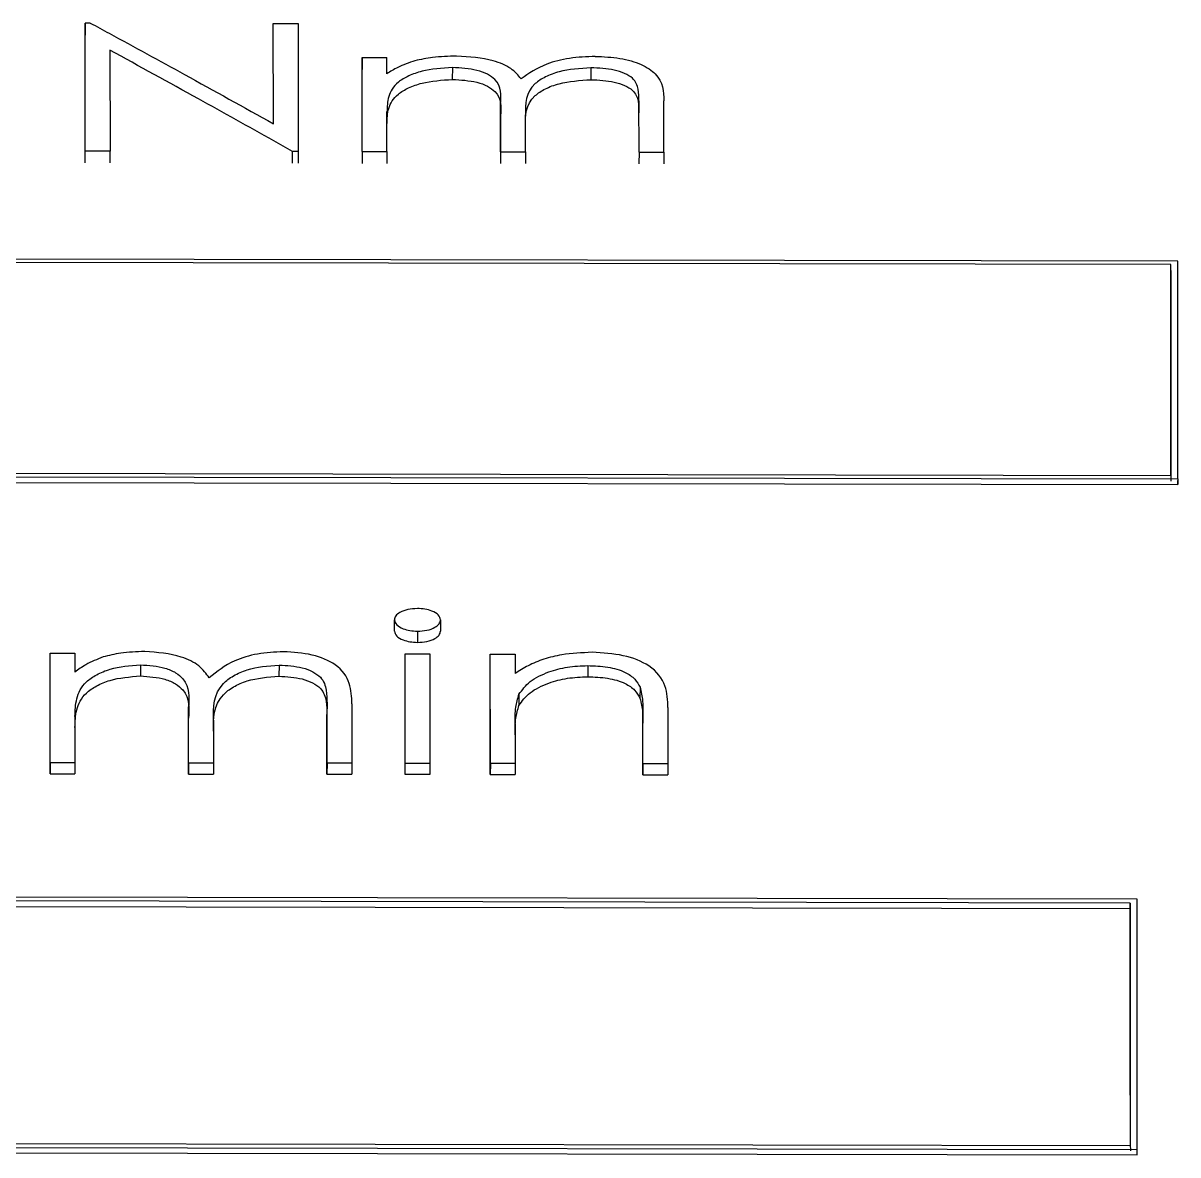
# Model space of a CAD drawing. Header units: millimetres. Extents: x 2462 to 4142, y 835 to 2023.
# Drawn here: x 2915.83 to 2924.17, y 1804.28 to 1812.46 of the extents above; entities that cross this region are included whole.
import ezdxf

# ---------------------------------------------------------------- set-up
doc = ezdxf.new("R2010")
doc.units = ezdxf.units.MM

msp = doc.modelspace()

# ---------------------------------------------------------------- linework, layer by layer
at = {"color": 7, "linetype": 'Continuous', "lineweight": 25}
for p, q in [((2916.2778, 1812.4562), (2916.2776, 1812.3701)), ((2916.2788, 1811.5317), (2916.2778, 1812.4562)), ((2916.3155, 1812.4561), (2916.2778, 1812.4562)), ((2917.6366, 1812.3676), (2917.6368, 1812.4537)), ((2917.6376, 1811.7291), (2917.6368, 1812.4537)), ((2917.6368, 1812.4537), (2917.8163, 1812.4533)), ((2917.8163, 1812.4533), (2917.8173, 1811.5289)), ((2916.4575, 1812.2604), (2916.4583, 1811.5314)), ((2918.2781, 1812.2072), (2918.2779, 1812.1214)), ((2918.2788, 1811.528), (2918.2781, 1812.2072)), ((2918.2781, 1812.2072), (2918.4576, 1812.2068)), ((2918.4577, 1812.0902), (2918.4576, 1812.2068)), ((2918.9304, 1812.1354), (2918.9302, 1812.0492)), ((2919.9316, 1812.1335), (2919.9314, 1812.0474)), ((2919.2784, 1811.874), (2919.2782, 1811.7881)), ((2919.2788, 1811.5262), (2919.2784, 1811.874)), ((2920.2784, 1811.895), (2920.2782, 1811.8091)), ((2920.2788, 1811.5243), (2920.2784, 1811.895)), ((2920.4583, 1811.524), (2920.4579, 1811.8943)), ((2918.458, 1811.8158), (2918.4577, 1811.7301)), ((2918.4583, 1811.5277), (2918.458, 1811.8158)), ((2919.2782, 1811.7881), (2919.2785, 1811.4408)), ((2919.4583, 1811.5258), (2919.458, 1811.7923)), ((2916.4583, 1811.5314), (2916.2788, 1811.5317)), ((2916.458, 1811.4464), (2916.4583, 1811.5314)), ((2917.8173, 1811.5289), (2917.7764, 1811.5289)), ((2917.8173, 1811.5289), (2917.817, 1811.4439)), ((2918.2788, 1811.528), (2918.2785, 1811.443)), ((2918.2788, 1811.528), (2918.4583, 1811.5277)), ((2919.2788, 1811.5262), (2919.2785, 1811.4408)), ((2919.2788, 1811.5262), (2919.4583, 1811.5258)), ((2920.2788, 1811.5243), (2920.2785, 1811.4393)), ((2920.2788, 1811.5243), (2920.4583, 1811.524)), ((2924.1698, 1810.7352), (2902.0369, 1810.7763)), ((2924.1199, 1810.7111), (2902.0869, 1810.7519)), ((2902.0381, 1809.2044), (2924.171, 1809.1634)), ((2902.088, 1809.2299), (2924.121, 1809.1891)), ((2902.0379, 1809.163), (2924.1709, 1809.122)), ((2924.1709, 1809.122), (2924.1708, 1809.1519)), ((2924.171, 1809.1634), (2924.1709, 1809.1222)), ((2918.5117, 1808.0643), (2918.512, 1808.1452)), ((2918.8453, 1808.1446), (2918.8451, 1808.0637)), ((2918.6779, 1808.0636), (2918.6776, 1807.9827)), ((2916.0247, 1807.8236), (2916.0249, 1807.9042)), ((2916.0253, 1807.113), (2916.0249, 1807.9042)), ((2916.0249, 1807.9042), (2916.2044, 1807.9039)), ((2916.2044, 1807.9039), (2916.2045, 1807.7677)), ((2918.5888, 1807.8188), (2918.589, 1807.8995)), ((2918.5894, 1807.1083), (2918.589, 1807.8995)), ((2918.589, 1807.8995), (2918.7685, 1807.8991)), ((2918.7685, 1807.8991), (2918.7689, 1807.108)), ((2919.2042, 1807.8177), (2919.2044, 1807.8983)), ((2919.2048, 1807.1072), (2919.2044, 1807.8983)), ((2919.2044, 1807.8983), (2919.3839, 1807.898)), ((2919.3839, 1807.898), (2919.384, 1807.7567)), ((2916.025, 1807.0334), (2916.0247, 1807.8236)), ((2916.6772, 1807.8206), (2916.677, 1807.7401)), ((2917.6784, 1807.8187), (2917.6782, 1807.7382)), ((2918.5888, 1807.7833), (2918.5888, 1807.8188)), ((2919.2045, 1807.0275), (2919.2042, 1807.8177)), ((2919.9088, 1807.8146), (2919.9085, 1807.7341)), ((2919.4117, 1807.6073), (2919.4114, 1807.527)), ((2920.2858, 1807.6593), (2920.2856, 1807.5789)), ((2917.0251, 1807.5158), (2917.0249, 1807.4356)), ((2917.0253, 1807.1112), (2917.0251, 1807.5158)), ((2918.0251, 1807.5406), (2918.0249, 1807.4604)), ((2918.0253, 1807.1093), (2918.0251, 1807.5406)), ((2918.2046, 1807.5398), (2918.2048, 1807.109)), ((2920.4866, 1807.5111), (2920.4868, 1807.1048)), ((2916.2046, 1807.4478), (2916.2044, 1807.3678)), ((2916.2046, 1807.4478), (2916.2048, 1807.1127)), ((2917.025, 1807.0316), (2917.0249, 1807.4356)), ((2917.2046, 1807.4208), (2917.2048, 1807.1109)), ((2918.025, 1807.0297), (2918.0249, 1807.4604)), ((2920.3072, 1807.4796), (2920.3069, 1807.3994)), ((2920.3073, 1807.1051), (2920.3072, 1807.4796)), ((2919.3841, 1807.395), (2919.3839, 1807.315)), ((2919.3841, 1807.395), (2919.3843, 1807.1068)), ((2920.3071, 1807.0255), (2920.3069, 1807.3994)), ((2916.0253, 1807.113), (2916.025, 1807.0334)), ((2916.2048, 1807.1127), (2916.0253, 1807.113)), ((2917.0253, 1807.1112), (2917.025, 1807.0316)), ((2917.2048, 1807.1109), (2917.0253, 1807.1112)), ((2918.0253, 1807.1093), (2918.025, 1807.0297)), ((2918.2048, 1807.109), (2918.0253, 1807.1093)), ((2918.5891, 1807.0287), (2918.5894, 1807.1083)), ((2918.7689, 1807.108), (2918.5894, 1807.1083)), ((2918.7689, 1807.108), (2918.7686, 1807.0283)), ((2919.2048, 1807.1072), (2919.2045, 1807.0275)), ((2919.3843, 1807.1068), (2919.2048, 1807.1072)), ((2920.3073, 1807.1051), (2920.3071, 1807.0255)), ((2920.4868, 1807.1048), (2920.3073, 1807.1051)), ((2916.025, 1807.0334), (2916.2045, 1807.0331)), ((2917.025, 1807.0316), (2917.2045, 1807.0312)), ((2918.025, 1807.0297), (2918.2045, 1807.0294)), ((2918.5891, 1807.0287), (2918.5891, 1807.07)), ((2918.7686, 1807.0283), (2918.5891, 1807.0287)), ((2919.2045, 1807.0275), (2919.384, 1807.0272)), ((2920.3071, 1807.0255), (2920.4866, 1807.0252)), ((2923.8771, 1806.1274), (2901.7441, 1806.1684)), ((2901.794, 1806.101), (2923.8269, 1806.0603)), ((2923.8271, 1806.0995), (2901.7941, 1806.1402)), ((2923.8271, 1806.0995), (2923.8269, 1806.0603)), ((2901.7445, 1804.3594), (2923.8775, 1804.3185)), ((2901.7945, 1804.3886), (2923.8275, 1804.3479)), ((2901.7444, 1804.3211), (2923.8774, 1804.2802))]:
    msp.add_line(p, q, dxfattribs=at)
at = {"color": 7, "linetype": 'Continuous', "lineweight": 25, "flags": 128}
for points in [[(2916.2786, 1811.4467), (2916.2787, 1811.4942), (2916.2788, 1811.5317)], [(2917.7761, 1811.444), (2917.7763, 1811.4914), (2917.7764, 1811.5289)], [(2918.4583, 1811.5277), (2918.4581, 1811.4799), (2918.458, 1811.4427)], [(2919.4583, 1811.5258), (2919.4581, 1811.478), (2919.458, 1811.4408)], [(2920.4583, 1811.524), (2920.4581, 1811.4762), (2920.458, 1811.439)], [(2916.2048, 1807.1127), (2916.2046, 1807.0681), (2916.2045, 1807.0331)], [(2917.2048, 1807.1109), (2917.2046, 1807.0663), (2917.2045, 1807.0312)], [(2918.2048, 1807.109), (2918.2046, 1807.0644), (2918.2045, 1807.0294)], [(2919.3843, 1807.1068), (2919.3841, 1807.0622), (2919.384, 1807.0272)], [(2920.4868, 1807.1048), (2920.4867, 1807.0602), (2920.4866, 1807.0252)], [(2923.8774, 1804.2804), (2923.8774, 1804.3017), (2923.8775, 1804.3185)]]:
    msp.add_lwpolyline(points, dxfattribs=at)
at = {"color": 7, "linetype": 'Continuous', "lineweight": 25}
for points, knots in [([(2916.3155, 1812.4561), (2916.3609, 1812.4315), (2916.5877, 1812.3086), (2917.0283, 1812.0679), (2917.4237, 1811.8481), (2917.6376, 1811.7291)], [0, 0, 0, 0, 0.102924, 0.514623, 1, 1, 1, 1]), ([(2917.7764, 1811.5289), (2917.731, 1811.5545), (2917.5043, 1811.682), (2917.0647, 1811.9274), (2916.6704, 1812.1437), (2916.4575, 1812.2604)], [0, 0, 0, 0, 0.103167, 0.515837, 1, 1, 1, 1]), ([(2918.6603, 1812.1843), (2918.6173, 1812.1693), (2918.5411, 1812.1426), (2918.483, 1812.1061), (2918.4577, 1812.0902)], [0, 0, 0, 0, 0.564241, 1, 1, 1, 1]), ([(2918.9614, 1812.2177), (2918.9028, 1812.216), (2918.7986, 1812.213), (2918.7024, 1812.193), (2918.6603, 1812.1843)], [0, 0, 0, 0, 0.562438, 1, 1, 1, 1]), ([(2919.4269, 1812.0546), (2919.4055, 1812.0802), (2919.3619, 1812.1321), (2919.2017, 1812.2015), (2919.0533, 1812.2115), (2918.9614, 1812.2177)], [0, 0, 0, 0, 0.269907, 0.547967, 1, 1, 1, 1]), ([(2919.9627, 1812.2158), (2919.9001, 1812.213), (2919.7759, 1812.2075), (2919.5763, 1812.1565), (2919.483, 1812.0929), (2919.4269, 1812.0546)], [0, 0, 0, 0, 0.288581, 0.57183, 1, 1, 1, 1]), ([(2919.9627, 1812.2158), (2920.0232, 1812.2132), (2920.1425, 1812.2081), (2920.2996, 1812.1623), (2920.4517, 1812.0604), (2920.4554, 1811.9624), (2920.4579, 1811.8943)], [0, 0, 0, 0, 0.197818, 0.390842, 0.576543, 1, 1, 1, 1]), ([(2918.9304, 1812.1354), (2918.8547, 1812.1301), (2918.7391, 1812.122), (2918.6126, 1812.0761), (2918.5135, 1812.0181), (2918.4622, 1811.9258), (2918.4594, 1811.8524), (2918.458, 1811.8158)], [0, 0, 0, 0, 0.253517, 0.386716, 0.516625, 0.758749, 1, 1, 1, 1]), ([(2919.2784, 1811.874), (2919.2834, 1811.9353), (2919.2898, 1812.013), (2919.1874, 1812.0888), (2919.0853, 1812.1264), (2918.9918, 1812.1318), (2918.9304, 1812.1354)], [0, 0, 0, 0, 0.482691, 0.611713, 0.745133, 1, 1, 1, 1]), ([(2919.9316, 1812.1335), (2919.8519, 1812.128), (2919.7303, 1812.1196), (2919.6, 1812.0696), (2919.4567, 1811.9751), (2919.4574, 1811.8728), (2919.458, 1811.7923)], [0, 0, 0, 0, 0.254482, 0.387909, 0.517812, 1, 1, 1, 1]), ([(2920.2784, 1811.895), (2920.2776, 1811.9224), (2920.2759, 1811.9773), (2920.2521, 1812.0491), (2920.1768, 1812.0936), (2920.0776, 1812.1264), (2919.9894, 1812.1307), (2919.9316, 1812.1335)], [0, 0, 0, 0, 0.241185, 0.482285, 0.611824, 0.745424, 1, 1, 1, 1]), ([(2918.4577, 1811.7301), (2918.4591, 1811.7667), (2918.4619, 1811.8399), (2918.5133, 1811.9321), (2918.6123, 1811.9901), (2918.7388, 1812.0359), (2918.8544, 1812.044), (2918.9302, 1812.0492)], [0, 0, 0, 0, 0.241124, 0.483152, 0.613062, 0.746307, 1, 1, 1, 1]), ([(2918.9302, 1812.0492), (2918.9915, 1812.0457), (2919.085, 1812.0403), (2919.1871, 1812.0027), (2919.2895, 1811.927), (2919.2832, 1811.8494), (2919.2782, 1811.7881)], [0, 0, 0, 0, 0.255057, 0.388525, 0.517539, 1, 1, 1, 1]), ([(2919.4578, 1811.7066), (2919.4572, 1811.787), (2919.4564, 1811.8891), (2919.5997, 1811.9835), (2919.7301, 1812.0334), (2919.8516, 1812.0419), (2919.9314, 1812.0474)], [0, 0, 0, 0, 0.4819626, 0.6118627, 0.7453351, 1, 1, 1, 1]), ([(2919.9314, 1812.0474), (2919.9892, 1812.0445), (2920.0773, 1812.0402), (2920.1766, 1812.0075), (2920.2518, 1811.963), (2920.2757, 1811.8914), (2920.2773, 1811.8365), (2920.2782, 1811.8091)], [0, 0, 0, 0, 0.254759, 0.388411, 0.517951, 0.758942, 1, 1, 1, 1]), ([(2924.121, 1809.1891), (2924.1209, 1809.3498), (2924.1207, 1809.6712), (2924.1203, 1810.1796), (2924.12, 1810.5223), (2924.1199, 1810.7111)], [0, 0, 0, 0, 0.3099213, 0.6198426, 1, 1, 1, 1]), ([(2924.171, 1809.1634), (2924.1709, 1809.3242), (2924.1707, 1809.6459), (2924.1703, 1810.1714), (2924.17, 1810.5303), (2924.1698, 1810.7352)], [0, 0, 0, 0, 0.300082, 0.600163, 1, 1, 1, 1]), ([(2924.1197, 1810.6689), (2924.12, 1810.3905), (2924.1204, 1809.8934), (2924.1207, 1809.3757), (2924.1209, 1809.1479)], [0, 0, 0, 0, 0.559999, 1, 1, 1, 1]), ([(2918.6778, 1808.227), (2918.6543, 1808.2257), (2918.608, 1808.2232), (2918.5537, 1808.2023), (2918.518, 1808.1752), (2918.514, 1808.1551), (2918.512, 1808.1452)], [0, 0, 0, 0, 0.2917, 0.575641, 0.790759, 1, 1, 1, 1]), ([(2918.8453, 1808.1446), (2918.8419, 1808.1573), (2918.8349, 1808.1833), (2918.7867, 1808.2091), (2918.7334, 1808.2248), (2918.6964, 1808.2262), (2918.6778, 1808.227)], [0, 0, 0, 0, 0.266167, 0.543432, 0.769604, 1, 1, 1, 1]), ([(2918.512, 1808.1452), (2918.5156, 1808.1327), (2918.5229, 1808.1071), (2918.5703, 1808.0814), (2918.623, 1808.0659), (2918.6595, 1808.0643), (2918.6779, 1808.0636)], [0, 0, 0, 0, 0.2661054, 0.5434733, 0.769717, 1, 1, 1, 1]), ([(2918.6779, 1808.0636), (2918.7014, 1808.0647), (2918.7478, 1808.0671), (2918.8023, 1808.0879), (2918.8389, 1808.1147), (2918.8432, 1808.1347), (2918.8453, 1808.1446)], [0, 0, 0, 0, 0.291686, 0.575696, 0.790918, 1, 1, 1, 1]), ([(2918.5117, 1808.0643), (2918.5153, 1808.0518), (2918.5227, 1808.0262), (2918.5701, 1808.0006), (2918.6228, 1807.985), (2918.6593, 1807.9835), (2918.6776, 1807.9827)], [0, 0, 0, 0, 0.265935, 0.543275, 0.769592, 1, 1, 1, 1]), ([(2918.6776, 1807.9827), (2918.7012, 1807.9839), (2918.7476, 1807.9862), (2918.802, 1808.007), (2918.8387, 1808.0337), (2918.843, 1808.0538), (2918.8451, 1808.0637)], [0, 0, 0, 0, 0.291838, 0.575901, 0.791061, 1, 1, 1, 1]), ([(2916.4072, 1807.8776), (2916.3641, 1807.86), (2916.2879, 1807.8289), (2916.2298, 1807.7863), (2916.2045, 1807.7677)], [0, 0, 0, 0, 0.564241, 1, 1, 1, 1]), ([(2916.7082, 1807.9167), (2916.6496, 1807.9147), (2916.5454, 1807.9112), (2916.4492, 1807.8878), (2916.4072, 1807.8776)], [0, 0, 0, 0, 0.562438, 1, 1, 1, 1]), ([(2917.1737, 1807.7265), (2917.1522, 1807.7563), (2917.1087, 1807.8169), (2916.9485, 1807.8978), (2916.8001, 1807.9095), (2916.7082, 1807.9167)], [0, 0, 0, 0, 0.2699071, 0.5479673, 1, 1, 1, 1]), ([(2917.7096, 1807.9148), (2917.6469, 1807.9116), (2917.5227, 1807.9051), (2917.3231, 1807.8454), (2917.2298, 1807.7712), (2917.1737, 1807.7265)], [0, 0, 0, 0, 0.288581, 0.57183, 1, 1, 1, 1]), ([(2918.2046, 1807.5398), (2918.2032, 1807.5889), (2918.2004, 1807.6873), (2918.1107, 1807.8219), (2917.9203, 1807.9023), (2917.7806, 1807.9106), (2917.7096, 1807.9148)], [0, 0, 0, 0, 0.270601, 0.542796, 0.767549, 1, 1, 1, 1]), ([(2919.9399, 1807.9107), (2919.8661, 1807.9076), (2919.7451, 1807.9024), (2919.5903, 1807.8636), (2919.4758, 1807.8168), (2919.4144, 1807.7766), (2919.384, 1807.7567)], [0, 0, 0, 0, 0.346759, 0.568511, 0.786179, 1, 1, 1, 1]), ([(2920.4866, 1807.5111), (2920.4857, 1807.5643), (2920.4838, 1807.6708), (2920.3776, 1807.8149), (2920.1676, 1807.8974), (2920.0166, 1807.9062), (2919.9399, 1807.9107)], [0, 0, 0, 0, 0.270301, 0.542249, 0.767594, 1, 1, 1, 1]), ([(2916.2046, 1807.4478), (2916.2061, 1807.4905), (2916.2089, 1807.5759), (2916.2603, 1807.6836), (2916.3593, 1807.7513), (2916.4858, 1807.8049), (2916.6014, 1807.8144), (2916.6772, 1807.8206)], [0, 0, 0, 0, 0.241257, 0.483386, 0.613214, 0.746328, 1, 1, 1, 1]), ([(2916.6772, 1807.8206), (2916.7386, 1807.8165), (2916.8321, 1807.8102), (2916.9342, 1807.7663), (2917.0365, 1807.6778), (2917.0301, 1807.5872), (2917.0251, 1807.5158)], [0, 0, 0, 0, 0.255065, 0.388375, 0.517295, 1, 1, 1, 1]), ([(2917.2046, 1807.4208), (2917.2041, 1807.5146), (2917.2034, 1807.6336), (2917.3467, 1807.744), (2917.4771, 1807.8024), (2917.5986, 1807.8123), (2917.6784, 1807.8187)], [0, 0, 0, 0, 0.4822, 0.612023, 0.745367, 1, 1, 1, 1]), ([(2917.6784, 1807.8187), (2917.7363, 1807.8154), (2917.8245, 1807.8104), (2917.9237, 1807.7722), (2917.9988, 1807.7202), (2918.0227, 1807.6366), (2918.0243, 1807.5726), (2918.0251, 1807.5406)], [0, 0, 0, 0, 0.25478, 0.388267, 0.517701, 0.758807, 1, 1, 1, 1]), ([(2919.4117, 1807.6073), (2919.4349, 1807.6394), (2919.4821, 1807.7048), (2919.6153, 1807.769), (2919.7606, 1807.8087), (2919.8591, 1807.8126), (2919.9088, 1807.8146)], [0, 0, 0, 0, 0.2684901, 0.5466043, 0.7715296, 1, 1, 1, 1]), ([(2919.9088, 1807.8146), (2919.9573, 1807.813), (2920.053, 1807.8097), (2920.1749, 1807.7742), (2920.2533, 1807.7194), (2920.2751, 1807.6791), (2920.2859, 1807.6593)], [0, 0, 0, 0, 0.290858, 0.574718, 0.790004, 1, 1, 1, 1]), ([(2916.2044, 1807.3678), (2916.2058, 1807.4104), (2916.2086, 1807.4957), (2916.26, 1807.6032), (2916.359, 1807.6708), (2916.4856, 1807.7244), (2916.6012, 1807.7338), (2916.677, 1807.74)], [0, 0, 0, 0, 0.24113, 0.483163, 0.612992, 0.746152, 1, 1, 1, 1]), ([(2916.677, 1807.7401), (2916.7384, 1807.7359), (2916.8319, 1807.7296), (2916.9339, 1807.6858), (2917.0362, 1807.5975), (2917.0299, 1807.507), (2917.0249, 1807.4356)], [0, 0, 0, 0, 0.255254, 0.388613, 0.517525, 1, 1, 1, 1]), ([(2917.2044, 1807.3407), (2917.2039, 1807.4344), (2917.2032, 1807.5534), (2917.3465, 1807.6635), (2917.4768, 1807.7218), (2917.5984, 1807.7317), (2917.6782, 1807.7382)], [0, 0, 0, 0, 0.481973, 0.611794, 0.745183, 1, 1, 1, 1]), ([(2917.6782, 1807.7382), (2917.736, 1807.7349), (2917.8242, 1807.7299), (2917.9234, 1807.6917), (2917.9986, 1807.6398), (2918.0224, 1807.5563), (2918.024, 1807.4924), (2918.0249, 1807.4604)], [0, 0, 0, 0, 0.254963, 0.388503, 0.517937, 0.758935, 1, 1, 1, 1]), ([(2919.4114, 1807.527), (2919.4347, 1807.5591), (2919.4819, 1807.6244), (2919.6151, 1807.6885), (2919.7604, 1807.7282), (2919.8589, 1807.7321), (2919.9085, 1807.7341)], [0, 0, 0, 0, 0.268346, 0.546438, 0.771425, 1, 1, 1, 1]), ([(2919.9085, 1807.7341), (2919.957, 1807.7324), (2920.0528, 1807.7292), (2920.1747, 1807.6937), (2920.253, 1807.639), (2920.2748, 1807.5988), (2920.2856, 1807.5789)], [0, 0, 0, 0, 0.290992, 0.574913, 0.790139, 1, 1, 1, 1]), ([(2919.3842, 1807.395), (2919.3839, 1807.435), (2919.3834, 1807.5064), (2919.403, 1807.5765), (2919.4117, 1807.6073)], [0, 0, 0, 0, 0.559823, 1, 1, 1, 1]), ([(2920.2858, 1807.6593), (2920.2937, 1807.6259), (2920.3079, 1807.5664), (2920.3074, 1807.5061), (2920.3072, 1807.4796)], [0, 0, 0, 0, 0.559954, 1, 1, 1, 1]), ([(2919.3839, 1807.315), (2919.3837, 1807.3549), (2919.3832, 1807.4263), (2919.4028, 1807.4962), (2919.4114, 1807.527)], [0, 0, 0, 0, 0.559817, 1, 1, 1, 1]), ([(2920.2856, 1807.5789), (2920.2935, 1807.5456), (2920.3076, 1807.4862), (2920.3071, 1807.4259), (2920.3069, 1807.3994)], [0, 0, 0, 0, 0.559958, 1, 1, 1, 1]), ([(2923.8275, 1804.3479), (2923.8274, 1804.5321), (2923.8274, 1804.9004), (2923.8273, 1805.4852), (2923.8271, 1805.8813), (2923.8271, 1806.0995)], [0, 0, 0, 0, 0.309921, 0.619843, 1, 1, 1, 1]), ([(2923.8775, 1804.3185), (2923.8775, 1804.5027), (2923.8774, 1804.8713), (2923.8773, 1805.4758), (2923.8771, 1805.8905), (2923.8771, 1806.1274)], [0, 0, 0, 0, 0.300082, 0.600163, 1, 1, 1, 1]), ([(2923.8269, 1806.0603), (2923.827, 1805.7386), (2923.8272, 1805.1643), (2923.8273, 1804.5709), (2923.8274, 1804.3099)], [0, 0, 0, 0, 0.559999, 1, 1, 1, 1])]:
    msp.add_open_spline(points, degree=3, knots=knots, dxfattribs=at)

doc.saveas('drawing.dxf')
